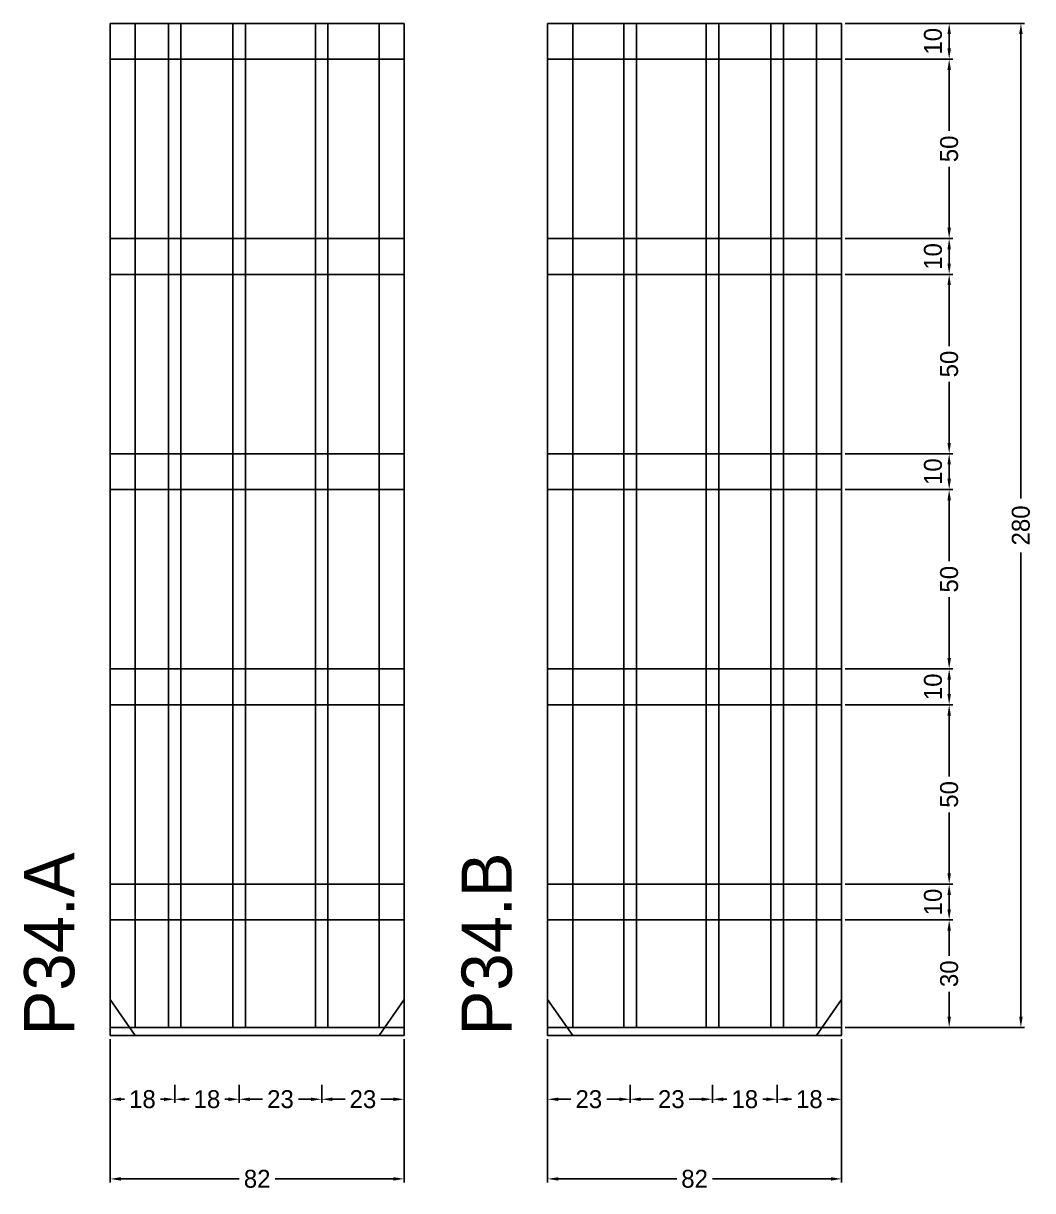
# Model space of a CAD drawing. Header units: centimetres. Extents: x -8500 to 4257, y -467 to 295.
# Drawn here: x 3975.8 to 4257.3, y -43.3 to 282.2 of the extents above; entities that cross this region are included whole.
import ezdxf

# ---------------------------------------------------------------- set-up
doc = ezdxf.new("R2010")
doc.units = ezdxf.units.CM
for name, color, linetype in [('COTA', 241, 'Continuous'), ('NOMENCLATURA', 7, 'Continuous'), ('SARR_2.2x10', 60, 'Continuous'), ('SARR_2.2x7', 40, 'Continuous'), ('SARR_3.5x7', 81, 'Continuous')]:
    doc.layers.add(name, color=color, linetype=linetype)
doc.dimstyles.new('PAINEL-NOVA', dxfattribs={"dimtxt": 5, "dimasz": 3, "dimexe": 1, "dimexo": 1, "dimgap": 1, "dimtad": 1, "dimcen": 2.5, "dimazin": 3, "dimtfac": 1, "dimtmove": 0, "dimatfit": 3})

# ---------------------------------------------------------------- blocks, each defined once
blk = doc.blocks.new('_CLOSEDFILLED')
at = {"color": 0, "linetype": 'BYBLOCK'}
blk.add_solid([(-1, 0.16), (0, 0), (-1, -0.16)], dxfattribs=at)
blk = doc.blocks.new('*D47')
for p, q in [((4000, -13.8), (4000, -18.8)), ((4018, -13.8), (4018, -18.8)), ((4003, -17.8), (4004, -17.8)), ((4014, -17.8), (4015, -17.8))]:
    blk.add_line(p, q)
at = {"layer": 'Defpoints'}
for p in [(4000, -12.8), (4018, -12.8), (4000, -17.8)]:
    blk.add_point(p, dxfattribs=at)
at = {"layer": 'COTA', "xscale": 3, "yscale": 3, "rotation": 180}
blk.add_blockref('_CLOSEDFILLED', (4000, -17.8), dxfattribs=at)
at = {"layer": 'COTA', "xscale": 3, "yscale": 3}
blk.add_blockref('_CLOSEDFILLED', (4018, -17.8), dxfattribs=at)
at = {"layer": 'COTA', "insert": (4009, -17.8), "char_height": 5, "attachment_point": 5}
blk.add_mtext('18', dxfattribs=at)
blk = doc.blocks.new('*D48')
for p, q in [((4018, -13.8), (4018, -18.8)), ((4036, -13.8), (4036, -18.8)), ((4021, -17.8), (4022, -17.8)), ((4032, -17.8), (4033, -17.8))]:
    blk.add_line(p, q)
at = {"layer": 'Defpoints'}
for p in [(4018, -12.8), (4036, -12.8), (4018, -17.8)]:
    blk.add_point(p, dxfattribs=at)
at = {"layer": 'COTA', "xscale": 3, "yscale": 3, "rotation": 180}
blk.add_blockref('_CLOSEDFILLED', (4018, -17.8), dxfattribs=at)
at = {"layer": 'COTA', "xscale": 3, "yscale": 3}
blk.add_blockref('_CLOSEDFILLED', (4036, -17.8), dxfattribs=at)
at = {"layer": 'COTA', "insert": (4027, -17.8), "char_height": 5, "attachment_point": 5}
blk.add_mtext('18', dxfattribs=at)
blk = doc.blocks.new('*D49')
for p, q in [((4036, -13.8), (4036, -18.8)), ((4059, -13.8), (4059, -18.8)), ((4039, -17.8), (4042.5, -17.8)), ((4052.5, -17.8), (4056, -17.8))]:
    blk.add_line(p, q)
at = {"layer": 'Defpoints'}
for p in [(4036, -12.8), (4059, -12.8), (4036, -17.8)]:
    blk.add_point(p, dxfattribs=at)
at = {"layer": 'COTA', "xscale": 3, "yscale": 3, "rotation": 180}
blk.add_blockref('_CLOSEDFILLED', (4036, -17.8), dxfattribs=at)
at = {"layer": 'COTA', "xscale": 3, "yscale": 3}
blk.add_blockref('_CLOSEDFILLED', (4059, -17.8), dxfattribs=at)
at = {"layer": 'COTA', "insert": (4047.5, -17.8), "char_height": 5, "attachment_point": 5}
blk.add_mtext('23', dxfattribs=at)
blk = doc.blocks.new('*D50')
for p, q in [((4059, -13.8), (4059, -18.8)), ((4082, -13.8), (4082, -18.8)), ((4062, -17.8), (4065.5, -17.8)), ((4075.5, -17.8), (4079, -17.8))]:
    blk.add_line(p, q)
at = {"layer": 'Defpoints'}
for p in [(4059, -12.8), (4082, -12.8), (4059, -17.8)]:
    blk.add_point(p, dxfattribs=at)
at = {"layer": 'COTA', "xscale": 3, "yscale": 3, "rotation": 180}
blk.add_blockref('_CLOSEDFILLED', (4059, -17.8), dxfattribs=at)
at = {"layer": 'COTA', "xscale": 3, "yscale": 3}
blk.add_blockref('_CLOSEDFILLED', (4082, -17.8), dxfattribs=at)
at = {"layer": 'COTA', "insert": (4070.5, -17.8), "char_height": 5, "attachment_point": 5}
blk.add_mtext('23', dxfattribs=at)
blk = doc.blocks.new('*D51')
for p, q in [((4000, -1), (4000, -41)), ((4082, -1), (4082, -41)), ((4003, -40), (4036, -40)), ((4046, -40), (4079, -40))]:
    blk.add_line(p, q)
at = {"layer": 'Defpoints'}
for p in [(4000, 0), (4082, 0), (4000, -40)]:
    blk.add_point(p, dxfattribs=at)
at = {"layer": 'COTA', "xscale": 3, "yscale": 3, "rotation": 180}
blk.add_blockref('_CLOSEDFILLED', (4000, -40), dxfattribs=at)
at = {"layer": 'COTA', "xscale": 3, "yscale": 3}
blk.add_blockref('_CLOSEDFILLED', (4082, -40), dxfattribs=at)
at = {"layer": 'COTA', "insert": (4041, -40), "char_height": 5, "attachment_point": 5}
blk.add_mtext('82', dxfattribs=at)
blk = doc.blocks.new('GRA-E')
at = {"layer": 'SARR_2.2x7'}
blk.add_lwpolyline([(0, 0), (7, 0), (0, 10)], close=True, dxfattribs=at)
blk = doc.blocks.new('GRA-D')
at = {"layer": 'SARR_2.2x7'}
blk.add_lwpolyline([(0, 0), (7, 0), (7, 10)], close=True, dxfattribs=at)
blk = doc.blocks.new('*D52')
for p, q in [((4122, -13.8), (4122, -18.8)), ((4145, -13.8), (4145, -18.8)), ((4125, -17.8), (4128.5, -17.8)), ((4138.5, -17.8), (4142, -17.8))]:
    blk.add_line(p, q)
at = {"layer": 'Defpoints'}
for p in [(4122, -12.8), (4145, -12.8), (4122, -17.8)]:
    blk.add_point(p, dxfattribs=at)
at = {"layer": 'COTA', "xscale": 3, "yscale": 3, "rotation": 180}
blk.add_blockref('_CLOSEDFILLED', (4122, -17.8), dxfattribs=at)
at = {"layer": 'COTA', "xscale": 3, "yscale": 3}
blk.add_blockref('_CLOSEDFILLED', (4145, -17.8), dxfattribs=at)
at = {"layer": 'COTA', "insert": (4133.5, -17.8), "char_height": 5, "attachment_point": 5}
blk.add_mtext('23', dxfattribs=at)
blk = doc.blocks.new('*D53')
for p, q in [((4145, -13.8), (4145, -18.8)), ((4168, -13.8), (4168, -18.8)), ((4148, -17.8), (4151.5, -17.8)), ((4161.5, -17.8), (4165, -17.8))]:
    blk.add_line(p, q)
at = {"layer": 'Defpoints'}
for p in [(4145, -12.8), (4168, -12.8), (4145, -17.8)]:
    blk.add_point(p, dxfattribs=at)
at = {"layer": 'COTA', "xscale": 3, "yscale": 3, "rotation": 180}
blk.add_blockref('_CLOSEDFILLED', (4145, -17.8), dxfattribs=at)
at = {"layer": 'COTA', "xscale": 3, "yscale": 3}
blk.add_blockref('_CLOSEDFILLED', (4168, -17.8), dxfattribs=at)
at = {"layer": 'COTA', "insert": (4156.5, -17.8), "char_height": 5, "attachment_point": 5}
blk.add_mtext('23', dxfattribs=at)
blk = doc.blocks.new('*D54')
for p, q in [((4168, -13.8), (4168, -18.8)), ((4186, -13.8), (4186, -18.8)), ((4171, -17.8), (4172, -17.8)), ((4182, -17.8), (4183, -17.8))]:
    blk.add_line(p, q)
at = {"layer": 'Defpoints'}
for p in [(4168, -12.8), (4186, -12.8), (4168, -17.8)]:
    blk.add_point(p, dxfattribs=at)
at = {"layer": 'COTA', "xscale": 3, "yscale": 3, "rotation": 180}
blk.add_blockref('_CLOSEDFILLED', (4168, -17.8), dxfattribs=at)
at = {"layer": 'COTA', "xscale": 3, "yscale": 3}
blk.add_blockref('_CLOSEDFILLED', (4186, -17.8), dxfattribs=at)
at = {"layer": 'COTA', "insert": (4177, -17.8), "char_height": 5, "attachment_point": 5}
blk.add_mtext('18', dxfattribs=at)
blk = doc.blocks.new('*D55')
for p, q in [((4186, -13.8), (4186, -18.8)), ((4204, -13.8), (4204, -18.8)), ((4189, -17.8), (4190, -17.8)), ((4200, -17.8), (4201, -17.8))]:
    blk.add_line(p, q)
at = {"layer": 'Defpoints'}
for p in [(4186, -12.8), (4204, -12.8), (4186, -17.8)]:
    blk.add_point(p, dxfattribs=at)
at = {"layer": 'COTA', "xscale": 3, "yscale": 3, "rotation": 180}
blk.add_blockref('_CLOSEDFILLED', (4186, -17.8), dxfattribs=at)
at = {"layer": 'COTA', "xscale": 3, "yscale": 3}
blk.add_blockref('_CLOSEDFILLED', (4204, -17.8), dxfattribs=at)
at = {"layer": 'COTA', "insert": (4195, -17.8), "char_height": 5, "attachment_point": 5}
blk.add_mtext('18', dxfattribs=at)
blk = doc.blocks.new('*D56')
for p, q in [((4122, -1), (4122, -41)), ((4204, -1), (4204, -41)), ((4125, -40), (4158, -40)), ((4168, -40), (4201, -40))]:
    blk.add_line(p, q)
at = {"layer": 'Defpoints'}
for p in [(4122, 0), (4204, 0), (4122, -40)]:
    blk.add_point(p, dxfattribs=at)
at = {"layer": 'COTA', "xscale": 3, "yscale": 3, "rotation": 180}
blk.add_blockref('_CLOSEDFILLED', (4122, -40), dxfattribs=at)
at = {"layer": 'COTA', "xscale": 3, "yscale": 3}
blk.add_blockref('_CLOSEDFILLED', (4204, -40), dxfattribs=at)
at = {"layer": 'COTA', "insert": (4163, -40), "char_height": 5, "attachment_point": 5}
blk.add_mtext('82', dxfattribs=at)
blk = doc.blocks.new('*D57')
for p, q in [((4205, 282.2), (4255, 282.2)), ((4254, 149.7), (4254, 279.2)), ((4254, 5.2), (4254, 134.7)), ((4205, 2.2), (4255, 2.2))]:
    blk.add_line(p, q)
at = {"layer": 'Defpoints'}
for p in [(4204, 282.2), (4204, 2.2), (4254, 2.2)]:
    blk.add_point(p, dxfattribs=at)
at = {"layer": 'COTA', "xscale": 3, "yscale": 3}
for p, rotation in [((4254, 282.2), 90), ((4254, 2.2), 270)]:
    blk.add_blockref('_CLOSEDFILLED', p, dxfattribs=dict(at, rotation=rotation))
at = {"layer": 'COTA', "insert": (4254, 142.2), "char_height": 5, "attachment_point": 5, "rotation": 90}
blk.add_mtext('280', dxfattribs=at)
blk = doc.blocks.new('*D58')
for p, q in [((4205, 32.2), (4235, 32.2)), ((4234, 22.2), (4234, 29.2)), ((4234, 5.2), (4234, 12.2)), ((4205, 2.2), (4235, 2.2))]:
    blk.add_line(p, q)
at = {"layer": 'Defpoints'}
for p in [(4204, 32.2), (4204, 2.2), (4234, 2.2)]:
    blk.add_point(p, dxfattribs=at)
at = {"layer": 'COTA', "xscale": 3, "yscale": 3}
for p, rotation in [((4234, 32.2), 90), ((4234, 2.2), 270)]:
    blk.add_blockref('_CLOSEDFILLED', p, dxfattribs=dict(at, rotation=rotation))
at = {"layer": 'COTA', "insert": (4234, 17.2), "char_height": 5, "attachment_point": 5, "rotation": 90}
blk.add_mtext('30', dxfattribs=at)
blk = doc.blocks.new('*D59')
for p, q in [((4205, 42.2), (4235, 42.2)), ((4234, 35.2), (4234, 39.2)), ((4205, 32.2), (4235, 32.2))]:
    blk.add_line(p, q)
at = {"layer": 'Defpoints'}
for p in [(4204, 42.2), (4204, 32.2), (4234, 32.2)]:
    blk.add_point(p, dxfattribs=at)
at = {"layer": 'COTA', "xscale": 3, "yscale": 3}
for p, rotation in [((4234, 42.2), 90), ((4234, 32.2), 270)]:
    blk.add_blockref('_CLOSEDFILLED', p, dxfattribs=dict(at, rotation=rotation))
at = {"layer": 'COTA', "insert": (4229.5, 37.2), "char_height": 5, "attachment_point": 5, "rotation": 90}
blk.add_mtext('10', dxfattribs=at)
blk = doc.blocks.new('*D60')
for p, q in [((4205, 92.2), (4235, 92.2)), ((4234, 72.2), (4234, 89.2)), ((4234, 45.2), (4234, 62.2)), ((4205, 42.2), (4235, 42.2))]:
    blk.add_line(p, q)
at = {"layer": 'Defpoints'}
for p in [(4204, 92.2), (4204, 42.2), (4234, 42.2)]:
    blk.add_point(p, dxfattribs=at)
at = {"layer": 'COTA', "xscale": 3, "yscale": 3}
for p, rotation in [((4234, 92.2), 90), ((4234, 42.2), 270)]:
    blk.add_blockref('_CLOSEDFILLED', p, dxfattribs=dict(at, rotation=rotation))
at = {"layer": 'COTA', "insert": (4234, 67.2), "char_height": 5, "attachment_point": 5, "rotation": 90}
blk.add_mtext('50', dxfattribs=at)
blk = doc.blocks.new('*D61')
for p, q in [((4205, 102.2), (4235, 102.2)), ((4234, 95.2), (4234, 99.2)), ((4205, 92.2), (4235, 92.2))]:
    blk.add_line(p, q)
at = {"layer": 'Defpoints'}
for p in [(4204, 102.2), (4204, 92.2), (4234, 92.2)]:
    blk.add_point(p, dxfattribs=at)
at = {"layer": 'COTA', "xscale": 3, "yscale": 3}
for p, rotation in [((4234, 102.2), 90), ((4234, 92.2), 270)]:
    blk.add_blockref('_CLOSEDFILLED', p, dxfattribs=dict(at, rotation=rotation))
at = {"layer": 'COTA', "insert": (4229.5, 97.2), "char_height": 5, "attachment_point": 5, "rotation": 90}
blk.add_mtext('10', dxfattribs=at)
blk = doc.blocks.new('*D62')
for p, q in [((4205, 152.2), (4235, 152.2)), ((4234, 132.2), (4234, 149.2)), ((4234, 105.2), (4234, 122.2)), ((4205, 102.2), (4235, 102.2))]:
    blk.add_line(p, q)
at = {"layer": 'Defpoints'}
for p in [(4204, 152.2), (4204, 102.2), (4234, 102.2)]:
    blk.add_point(p, dxfattribs=at)
at = {"layer": 'COTA', "xscale": 3, "yscale": 3}
for p, rotation in [((4234, 152.2), 90), ((4234, 102.2), 270)]:
    blk.add_blockref('_CLOSEDFILLED', p, dxfattribs=dict(at, rotation=rotation))
at = {"layer": 'COTA', "insert": (4234, 127.2), "char_height": 5, "attachment_point": 5, "rotation": 90}
blk.add_mtext('50', dxfattribs=at)
blk = doc.blocks.new('*D63')
for p, q in [((4205, 162.2), (4235, 162.2)), ((4234, 155.2), (4234, 159.2)), ((4205, 152.2), (4235, 152.2))]:
    blk.add_line(p, q)
at = {"layer": 'Defpoints'}
for p in [(4204, 162.2), (4204, 152.2), (4234, 152.2)]:
    blk.add_point(p, dxfattribs=at)
at = {"layer": 'COTA', "xscale": 3, "yscale": 3}
for p, rotation in [((4234, 162.2), 90), ((4234, 152.2), 270)]:
    blk.add_blockref('_CLOSEDFILLED', p, dxfattribs=dict(at, rotation=rotation))
at = {"layer": 'COTA', "insert": (4229.5, 157.2), "char_height": 5, "attachment_point": 5, "rotation": 90}
blk.add_mtext('10', dxfattribs=at)
blk = doc.blocks.new('*D64')
for p, q in [((4205, 212.2), (4235, 212.2)), ((4234, 192.2), (4234, 209.2)), ((4234, 165.2), (4234, 182.2)), ((4205, 162.2), (4235, 162.2))]:
    blk.add_line(p, q)
at = {"layer": 'Defpoints'}
for p in [(4204, 212.2), (4204, 162.2), (4234, 162.2)]:
    blk.add_point(p, dxfattribs=at)
at = {"layer": 'COTA', "xscale": 3, "yscale": 3}
for p, rotation in [((4234, 212.2), 90), ((4234, 162.2), 270)]:
    blk.add_blockref('_CLOSEDFILLED', p, dxfattribs=dict(at, rotation=rotation))
at = {"layer": 'COTA', "insert": (4234, 187.2), "char_height": 5, "attachment_point": 5, "rotation": 90}
blk.add_mtext('50', dxfattribs=at)
blk = doc.blocks.new('*D65')
for p, q in [((4205, 222.2), (4235, 222.2)), ((4234, 215.2), (4234, 219.2)), ((4205, 212.2), (4235, 212.2))]:
    blk.add_line(p, q)
at = {"layer": 'Defpoints'}
for p in [(4204, 222.2), (4204, 212.2), (4234, 212.2)]:
    blk.add_point(p, dxfattribs=at)
at = {"layer": 'COTA', "xscale": 3, "yscale": 3}
for p, rotation in [((4234, 222.2), 90), ((4234, 212.2), 270)]:
    blk.add_blockref('_CLOSEDFILLED', p, dxfattribs=dict(at, rotation=rotation))
at = {"layer": 'COTA', "insert": (4229.5, 217.2), "char_height": 5, "attachment_point": 5, "rotation": 90}
blk.add_mtext('10', dxfattribs=at)
blk = doc.blocks.new('*D66')
for p, q in [((4205, 272.2), (4235, 272.2)), ((4234, 252.2), (4234, 269.2)), ((4234, 225.2), (4234, 242.2)), ((4205, 222.2), (4235, 222.2))]:
    blk.add_line(p, q)
at = {"layer": 'Defpoints'}
for p in [(4204, 272.2), (4204, 222.2), (4234, 222.2)]:
    blk.add_point(p, dxfattribs=at)
at = {"layer": 'COTA', "xscale": 3, "yscale": 3}
for p, rotation in [((4234, 272.2), 90), ((4234, 222.2), 270)]:
    blk.add_blockref('_CLOSEDFILLED', p, dxfattribs=dict(at, rotation=rotation))
at = {"layer": 'COTA', "insert": (4234, 247.2), "char_height": 5, "attachment_point": 5, "rotation": 90}
blk.add_mtext('50', dxfattribs=at)
blk = doc.blocks.new('*D67')
for p, q in [((4205, 282.2), (4235, 282.2)), ((4234, 275.2), (4234, 279.2)), ((4205, 272.2), (4235, 272.2))]:
    blk.add_line(p, q)
at = {"layer": 'Defpoints'}
for p in [(4204, 282.2), (4204, 272.2), (4234, 272.2)]:
    blk.add_point(p, dxfattribs=at)
at = {"layer": 'COTA', "xscale": 3, "yscale": 3}
for p, rotation in [((4234, 282.2), 90), ((4234, 272.2), 270)]:
    blk.add_blockref('_CLOSEDFILLED', p, dxfattribs=dict(at, rotation=rotation))
at = {"layer": 'COTA', "insert": (4229.5, 277.2), "char_height": 5, "attachment_point": 5, "rotation": 90}
blk.add_mtext('10', dxfattribs=at)

msp = doc.modelspace()

# ---------------------------------------------------------------- linework, layer by layer
at = {"layer": 'SARR_2.2x10'}
for p, q in [((4082, 282.2), (4000, 282.2)), ((4000, 282.2), (4000, 272.2)), ((4082, 272.2), (4082, 282.2)), ((4204, 282.2), (4122, 282.2)), ((4122, 282.2), (4122, 272.2)), ((4204, 272.2), (4204, 282.2)), ((4000, 272.2), (4082, 272.2)), ((4122, 272.2), (4204, 272.2)), ((4082, 222.2), (4000, 222.2)), ((4000, 222.2), (4000, 212.2)), ((4082, 212.2), (4082, 222.2)), ((4204, 222.2), (4122, 222.2)), ((4122, 222.2), (4122, 212.2)), ((4204, 212.2), (4204, 222.2)), ((4000, 212.2), (4082, 212.2)), ((4122, 212.2), (4204, 212.2)), ((4082, 162.2), (4000, 162.2)), ((4000, 162.2), (4000, 152.2)), ((4082, 152.2), (4082, 162.2)), ((4204, 162.2), (4122, 162.2)), ((4122, 162.2), (4122, 152.2)), ((4204, 152.2), (4204, 162.2)), ((4000, 152.2), (4082, 152.2)), ((4122, 152.2), (4204, 152.2)), ((4082, 102.2), (4000, 102.2)), ((4000, 102.2), (4000, 92.2)), ((4082, 92.2), (4082, 102.2)), ((4204, 102.2), (4122, 102.2)), ((4122, 102.2), (4122, 92.2)), ((4204, 92.2), (4204, 102.2)), ((4000, 92.2), (4082, 92.2)), ((4122, 92.2), (4204, 92.2)), ((4082, 42.2), (4000, 42.2)), ((4000, 42.2), (4000, 32.2)), ((4082, 32.2), (4082, 42.2)), ((4204, 42.2), (4122, 42.2)), ((4122, 42.2), (4122, 32.2)), ((4204, 32.2), (4204, 42.2)), ((4000, 32.2), (4082, 32.2)), ((4122, 32.2), (4204, 32.2))]:
    msp.add_line(p, q, dxfattribs=at)
at = {"layer": 'SARR_2.2x7'}
for p, q in [((4007, 282.2), (4000, 282.2)), ((4000, 282.2), (4000, 2.2)), ((4007, 2.2), (4007, 282.2)), ((4082, 282.2), (4075, 282.2)), ((4075, 282.2), (4075, 2.2)), ((4082, 2.2), (4082, 282.2)), ((4129, 282.2), (4122, 282.2)), ((4122, 282.2), (4122, 2.2)), ((4129, 2.2), (4129, 282.2)), ((4204, 282.2), (4197, 282.2)), ((4197, 282.2), (4197, 2.2)), ((4204, 2.2), (4204, 282.2)), ((4082, 2.2), (4000, 2.2)), ((4000, 2.2), (4000, 0)), ((4000, 2.2), (4007, 2.2)), ((4000, 0), (4082, 0)), ((4075, 2.2), (4082, 2.2)), ((4082, 0), (4082, 2.2)), ((4204, 2.2), (4122, 2.2)), ((4122, 2.2), (4122, 0)), ((4122, 2.2), (4129, 2.2)), ((4122, 0), (4204, 0)), ((4197, 2.2), (4204, 2.2)), ((4204, 0), (4204, 2.2))]:
    msp.add_line(p, q, dxfattribs=at)
at = {"layer": 'SARR_3.5x7'}
for p, q in [((4019.75, 282.2), (4016.25, 282.2)), ((4016.25, 282.2), (4016.25, 2.2)), ((4019.75, 2.2), (4019.75, 282.2)), ((4037.75, 282.2), (4034.25, 282.2)), ((4034.25, 282.2), (4034.25, 2.2)), ((4037.75, 2.2), (4037.75, 282.2)), ((4060.75, 282.2), (4057.25, 282.2)), ((4057.25, 282.2), (4057.25, 2.2)), ((4060.75, 2.2), (4060.75, 282.2)), ((4146.75, 282.2), (4143.25, 282.2)), ((4143.25, 282.2), (4143.25, 2.2)), ((4146.75, 2.2), (4146.75, 282.2)), ((4169.75, 282.2), (4166.25, 282.2)), ((4166.25, 282.2), (4166.25, 2.2)), ((4169.75, 2.2), (4169.75, 282.2)), ((4187.75, 282.2), (4184.25, 282.2)), ((4184.25, 282.2), (4184.25, 2.2)), ((4187.75, 2.2), (4187.75, 282.2)), ((4016.25, 2.2), (4019.75, 2.2)), ((4034.25, 2.2), (4037.75, 2.2)), ((4057.25, 2.2), (4060.75, 2.2)), ((4143.25, 2.2), (4146.75, 2.2)), ((4166.25, 2.2), (4169.75, 2.2)), ((4184.25, 2.2), (4187.75, 2.2))]:
    msp.add_line(p, q, dxfattribs=at)

# ---------------------------------------------------------------- block references
at = {"layer": 'SARR_2.2x7'}
for name, p in [('GRA-E', (4000, 0)), ('GRA-D', (4075, 0)), ('GRA-E', (4122, 0)), ('GRA-D', (4197, 0))]:
    msp.add_blockref(name, p, dxfattribs=at)

# ---------------------------------------------------------------- texts
at = {"layer": 'NOMENCLATURA'}
for s, p in [('P34.A', (3990, 0)), ('P34.B', (4112, 0))]:
    msp.add_text(s, height=14, rotation=90, dxfattribs=at).set_placement(p)

# ---------------------------------------------------------------- dimensions: what is measured, and where the dimension line sits
at = {"layer": 'COTA'}
for base, p1, p2, picture, middle in [((4254, 2.2), (4204, 2.2), (4204, 282.2), '*D57', (4254, 142.2)), ((4234, 272.2), (4204, 272.2), (4204, 282.2), '*D67', (4229.5, 277.2)), ((4234, 222.2), (4204, 222.2), (4204, 272.2), '*D66', (4234, 247.2)), ((4234, 212.2), (4204, 212.2), (4204, 222.2), '*D65', (4229.5, 217.2)), ((4234, 162.2), (4204, 162.2), (4204, 212.2), '*D64', (4234, 187.2)), ((4234, 152.2), (4204, 152.2), (4204, 162.2), '*D63', (4229.5, 157.2)), ((4234, 102.2), (4204, 102.2), (4204, 152.2), '*D62', (4234, 127.2)), ((4234, 92.2), (4204, 92.2), (4204, 102.2), '*D61', (4229.5, 97.2)), ((4234, 42.2), (4204, 42.2), (4204, 92.2), '*D60', (4234, 67.2)), ((4234, 32.2), (4204, 32.2), (4204, 42.2), '*D59', (4229.5, 37.2)), ((4234, 2.2), (4204, 2.2), (4204, 32.2), '*D58', (4234, 17.2))]:
    dim = msp.add_linear_dim(base=base, p1=p1, p2=p2, angle=90, dimstyle='PAINEL-NOVA', dxfattribs=at)
    dim.commit()
    dim.dimension.update_dxf_attribs({"geometry": picture, "text_midpoint": middle})
for base, p1, p2, picture, middle in [((4000, -40), (4000, 0), (4082, 0), '*D51', (4041, -40)), ((4122, -40), (4122, 0), (4204, 0), '*D56', (4163, -40)), ((4000, -17.8), (4000, -12.8), (4018, -12.8), '*D47', (4009, -17.8)), ((4018, -17.8), (4018, -12.8), (4036, -12.8), '*D48', (4027, -17.8)), ((4036, -17.8), (4036, -12.8), (4059, -12.8), '*D49', (4047.5, -17.8)), ((4059, -17.8), (4059, -12.8), (4082, -12.8), '*D50', (4070.5, -17.8)), ((4122, -17.8), (4122, -12.8), (4145, -12.8), '*D52', (4133.5, -17.8)), ((4145, -17.8), (4145, -12.8), (4168, -12.8), '*D53', (4156.5, -17.8)), ((4168, -17.8), (4168, -12.8), (4186, -12.8), '*D54', (4177, -17.8)), ((4186, -17.8), (4186, -12.8), (4204, -12.8), '*D55', (4195, -17.8))]:
    dim = msp.add_linear_dim(base=base, p1=p1, p2=p2, dimstyle='PAINEL-NOVA', dxfattribs=at)
    dim.commit()
    dim.dimension.update_dxf_attribs({"geometry": picture, "text_midpoint": middle})

doc.saveas('drawing.dxf')
